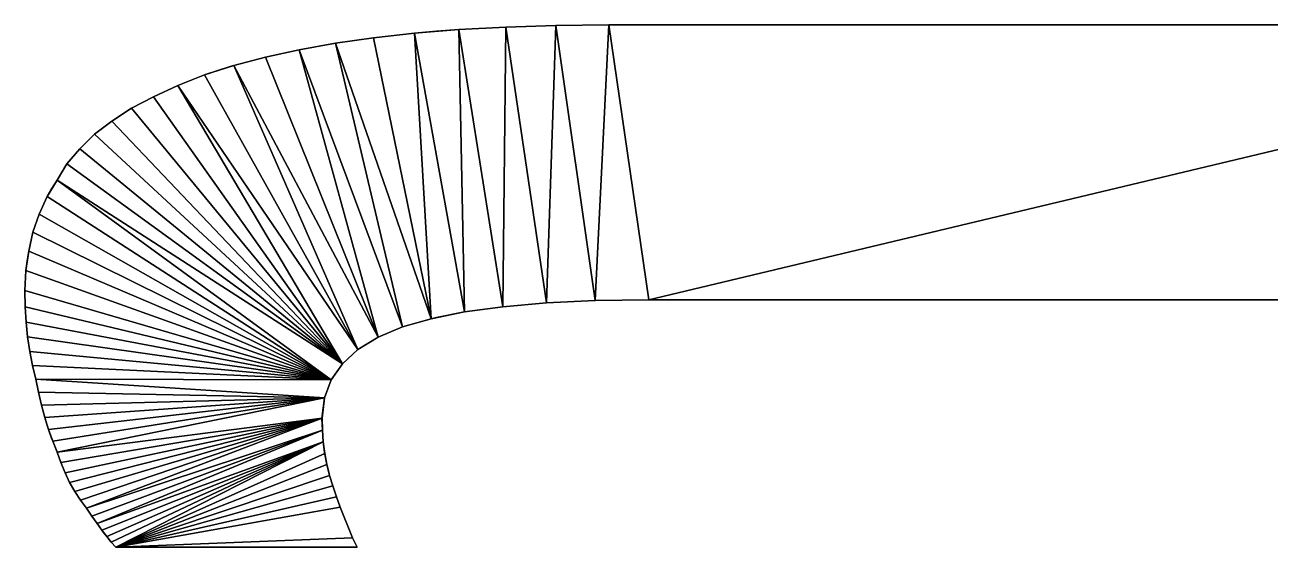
# Model space of a CAD drawing. Header units: inches. Extents: x 62 to 1153, y 3 to 780.
# Drawn here: x 405.371 to 408.685, y 205.882 to 207.272 of the extents above; entities that cross this region are included whole.
import ezdxf

# ---------------------------------------------------------------- set-up
doc = ezdxf.new("R2010")
doc.units = ezdxf.units.IN
doc.header["$MEASUREMENT"] = 0
doc.layers.add('ConstLine', color=6, linetype='Continuous')
doc.layers.add('ObjLayer', color=2, linetype='Continuous')

msp = doc.modelspace()

# ---------------------------------------------------------------- linework, layer by layer
at = {"layer": 'ConstLine'}
for points in [[(406.4079, 207.2496, 5), (406.5259, 207.2596, 5), (406.4669, 207.2546, 4)], [(406.5259, 207.2596, 5), (406.4079, 207.2496, 5), (406.5409, 206.5076, 5)], [(406.5259, 207.2596, 4), (406.4669, 207.2546, 4), (406.5259, 207.2596, 5)], [(406.6509, 207.2656, 4), (406.5259, 207.2596, 4), (406.5259, 207.2596, 5)], [(406.6509, 207.2656, 4), (406.5259, 207.2596, 5), (406.6509, 207.2656, 5)], [(406.6509, 207.2656, 5), (406.5259, 207.2596, 5), (406.6429, 206.5216, 5)], [(406.5409, 206.5076, 5), (406.6429, 206.5216, 5), (406.5259, 207.2596, 5)], [(406.6429, 206.5216, 5), (406.7589, 206.5316, 5), (406.6509, 207.2656, 5)], [(406.7839, 207.2696, 4), (406.6509, 207.2656, 4), (406.6509, 207.2656, 5)], [(406.7839, 207.2696, 4), (406.6509, 207.2656, 5), (406.7839, 207.2696, 5)], [(406.7839, 207.2696, 5), (406.6509, 207.2656, 5), (406.7589, 206.5316, 5)], [(406.7589, 206.5316, 5), (406.8889, 206.5376, 5), (406.7839, 207.2696, 5)], [(406.9249, 207.2716, 4), (406.7839, 207.2696, 4), (406.7839, 207.2696, 5)], [(406.9249, 207.2716, 4), (406.7839, 207.2696, 5), (406.9249, 207.2716, 5)], [(406.9249, 207.2716, 5), (406.7839, 207.2696, 5), (406.8889, 206.5376, 5)], [(406.8889, 206.5376, 5), (407.0319, 206.5396, 5), (406.9249, 207.2716, 5)], [(406.9249, 207.2716, 5), (410.0969, 207.2716, 5), (406.9249, 207.2716, 4)], [(410.0969, 207.2716, 4), (406.9249, 207.2716, 4), (410.0969, 207.2716, 5)], [(407.0319, 206.5396, 5), (410.0969, 207.2716, 5), (406.9249, 207.2716, 5)], [(410.0969, 206.5396, 5), (410.0969, 207.2716, 5), (407.0319, 206.5396, 5)], [(406.1979, 207.2226, 4), (406.1009, 207.2056, 4), (406.1009, 207.2056, 5)], [(406.1979, 207.2226, 4), (406.1009, 207.2056, 5), (406.1979, 207.2226, 5)], [(406.1009, 207.2056, 5), (406.3759, 206.4676, 5), (406.1979, 207.2226, 5)], [(406.2989, 207.2376, 4), (406.1979, 207.2226, 4), (406.1979, 207.2226, 5)], [(406.2989, 207.2376, 4), (406.1979, 207.2226, 5), (406.2989, 207.2376, 5)], [(406.1979, 207.2226, 5), (406.4519, 206.4896, 5), (406.2989, 207.2376, 5)], [(406.3759, 206.4676, 5), (406.4519, 206.4896, 5), (406.1979, 207.2226, 5)], [(406.4079, 207.2496, 4), (406.2989, 207.2376, 4), (406.2989, 207.2376, 5)], [(406.4079, 207.2496, 4), (406.2989, 207.2376, 5), (406.4079, 207.2496, 5)], [(406.4079, 207.2496, 5), (406.2989, 207.2376, 5), (406.4519, 206.4896, 5)], [(406.4669, 207.2546, 4), (406.4079, 207.2496, 4), (406.4079, 207.2496, 5)], [(406.4519, 206.4896, 5), (406.5409, 206.5076, 5), (406.4079, 207.2496, 5)], [(406.1009, 207.2056, 4), (406.0109, 207.1856, 4), (406.0109, 207.1856, 5)], [(406.1009, 207.2056, 4), (406.0109, 207.1856, 5), (406.1009, 207.2056, 5)], [(406.0109, 207.1856, 5), (406.3109, 206.4406, 5), (406.1009, 207.2056, 5)], [(406.3759, 206.4676, 5), (406.1009, 207.2056, 5), (406.3109, 206.4406, 5)], [(405.9175, 207.1606, 4), (405.8489, 207.1386, 5), (405.9269, 207.1636, 5)], [(405.9269, 207.1636, 5), (405.8489, 207.1386, 5), (406.2569, 206.4076, 5)], [(405.9175, 207.1606, 4), (405.8489, 207.1386, 4), (405.8489, 207.1386, 5)], [(405.9269, 207.1636, 4), (405.9175, 207.1606, 4), (405.9269, 207.1636, 5)], [(406.0109, 207.1856, 4), (405.9269, 207.1636, 4), (405.9269, 207.1636, 5)], [(406.0109, 207.1856, 4), (405.9269, 207.1636, 5), (406.0109, 207.1856, 5)], [(405.9269, 207.1636, 5), (406.3109, 206.4406, 5), (406.0109, 207.1856, 5)], [(406.2569, 206.4076, 5), (406.3109, 206.4406, 5), (405.9269, 207.1636, 5)], [(405.8489, 207.1386, 4), (405.7779, 207.1106, 4), (405.7779, 207.1106, 5)], [(405.8489, 207.1386, 4), (405.7779, 207.1106, 5), (405.8489, 207.1386, 5)], [(405.8489, 207.1386, 5), (405.7779, 207.1106, 5), (406.2569, 206.4076, 5)], [(405.7779, 207.1106, 4), (405.7129, 207.0806, 4), (405.7129, 207.0806, 5)], [(405.7779, 207.1106, 4), (405.7129, 207.0806, 5), (405.7779, 207.1106, 5)], [(405.7129, 207.0806, 5), (406.2159, 206.3696, 5), (405.7779, 207.1106, 5)], [(406.2159, 206.3696, 5), (406.2569, 206.4076, 5), (405.7779, 207.1106, 5)], [(405.7129, 207.0806, 4), (405.6549, 207.0496, 4), (405.6549, 207.0496, 5)], [(405.7129, 207.0806, 4), (405.6549, 207.0496, 5), (405.7129, 207.0806, 5)], [(405.6549, 207.0496, 5), (406.2159, 206.3696, 5), (405.7129, 207.0806, 5)], [(405.6549, 207.0496, 4), (405.6019, 207.0156, 4), (405.6019, 207.0156, 5)], [(405.6549, 207.0496, 4), (405.6019, 207.0156, 5), (405.6549, 207.0496, 5)], [(405.6019, 207.0156, 5), (406.2159, 206.3696, 5), (405.6549, 207.0496, 5)], [(405.6019, 207.0156, 4), (405.5559, 206.9806, 4), (405.5559, 206.9806, 5)], [(405.6019, 207.0156, 4), (405.5559, 206.9806, 5), (405.6019, 207.0156, 5)], [(405.5559, 206.9806, 5), (406.2159, 206.3696, 5), (405.6019, 207.0156, 5)], [(405.5559, 206.9806, 4), (405.5169, 206.9416, 4), (405.5169, 206.9416, 5)], [(405.5559, 206.9806, 4), (405.5169, 206.9416, 5), (405.5559, 206.9806, 5)], [(405.5169, 206.9416, 5), (406.2159, 206.3696, 5), (405.5559, 206.9806, 5)], [(405.5169, 206.9416, 4), (405.4829, 206.9016, 4), (405.4829, 206.9016, 5)], [(405.5169, 206.9416, 4), (405.4829, 206.9016, 5), (405.5169, 206.9416, 5)], [(405.4829, 206.9016, 5), (406.2159, 206.3696, 5), (405.5169, 206.9416, 5)], [(405.4829, 206.9016, 4), (405.4569, 206.8586, 4), (405.4569, 206.8586, 5)], [(405.4829, 206.9016, 4), (405.4569, 206.8586, 5), (405.4829, 206.9016, 5)], [(405.4569, 206.8586, 5), (406.2159, 206.3696, 5), (405.4829, 206.9016, 5)], [(405.4299, 206.8146, 5), (405.4569, 206.8586, 5), (405.4429, 206.8358, 4)], [(405.4299, 206.8146, 5), (406.1859, 206.3266, 5), (405.4569, 206.8586, 5)], [(405.4569, 206.8586, 4), (405.4429, 206.8358, 4), (405.4569, 206.8586, 5)], [(406.2159, 206.3696, 5), (405.4569, 206.8586, 5), (406.1859, 206.3266, 5)], [(405.4429, 206.8358, 4), (405.4299, 206.8146, 4), (405.4299, 206.8146, 5)], [(405.4299, 206.8146, 4), (405.4089, 206.7676, 4), (405.4089, 206.7676, 5)], [(405.4299, 206.8146, 4), (405.4089, 206.7676, 5), (405.4299, 206.8146, 5)], [(405.4299, 206.8146, 5), (405.4089, 206.7676, 5), (406.1859, 206.3266, 5)], [(405.4089, 206.7676, 4), (405.3919, 206.7196, 4), (405.3919, 206.7196, 5)], [(405.4089, 206.7676, 4), (405.3919, 206.7196, 5), (405.4089, 206.7676, 5)], [(405.4089, 206.7676, 5), (405.3919, 206.7196, 5), (406.1859, 206.3266, 5)], [(405.3919, 206.7196, 4), (405.3809, 206.6696, 4), (405.3809, 206.6696, 5)], [(405.3919, 206.7196, 4), (405.3809, 206.6696, 5), (405.3919, 206.7196, 5)], [(405.3809, 206.6696, 5), (406.1859, 206.3266, 5), (405.3919, 206.7196, 5)], [(405.3729, 206.6176, 5), (405.3809, 206.6696, 5), (405.3776, 206.6486, 4)], [(405.3729, 206.6176, 5), (406.1859, 206.3266, 5), (405.3809, 206.6696, 5)], [(405.3809, 206.6696, 4), (405.3776, 206.6486, 4), (405.3809, 206.6696, 5)], [(405.3776, 206.6486, 4), (405.3729, 206.6176, 4), (405.3729, 206.6176, 5)], [(405.3729, 206.6176, 4), (405.3709, 206.5646, 4), (405.3709, 206.5646, 5)], [(405.3729, 206.6176, 4), (405.3709, 206.5646, 5), (405.3729, 206.6176, 5)], [(405.3729, 206.6176, 5), (405.3709, 206.5646, 5), (406.1859, 206.3266, 5)], [(405.3709, 206.5646, 5), (405.3709, 206.5646, 4), (405.3719, 206.5216, 4)], [(405.3709, 206.5646, 5), (405.3719, 206.5216, 4), (405.3719, 206.5216, 5)], [(405.3709, 206.5646, 5), (405.3719, 206.5216, 5), (406.1859, 206.3266, 5)], [(406.7589, 206.5316, 4), (406.7589, 206.5316, 5), (406.6429, 206.5216, 5)], [(406.7589, 206.5316, 4), (406.6429, 206.5216, 5), (406.6429, 206.5216, 4)], [(406.8889, 206.5376, 4), (406.8889, 206.5376, 5), (406.7589, 206.5316, 5)], [(406.8889, 206.5376, 4), (406.7589, 206.5316, 5), (406.7589, 206.5316, 4)], [(407.0319, 206.5396, 4), (407.0319, 206.5396, 5), (406.8889, 206.5376, 5)], [(407.0319, 206.5396, 4), (406.8889, 206.5376, 5), (406.8889, 206.5376, 4)], [(410.0969, 206.5396, 4), (410.0969, 206.5396, 5), (407.0319, 206.5396, 5)], [(407.0319, 206.5396, 5), (407.0319, 206.5396, 4), (410.0969, 206.5396, 4)], [(405.3719, 206.5216, 4), (405.3739, 206.4806, 4), (405.3739, 206.4806, 5)], [(405.3719, 206.5216, 4), (405.3739, 206.4806, 5), (405.3719, 206.5216, 5)], [(405.3719, 206.5216, 5), (405.3739, 206.4806, 5), (406.1859, 206.3266, 5)], [(406.5409, 206.5076, 5), (406.4519, 206.4896, 5), (406.4669, 206.4927, 4)], [(406.5409, 206.5076, 4), (406.5409, 206.5076, 5), (406.4669, 206.4927, 4)], [(406.6429, 206.5216, 4), (406.6429, 206.5216, 5), (406.5409, 206.5076, 5)], [(406.6429, 206.5216, 4), (406.5409, 206.5076, 5), (406.5409, 206.5076, 4)], [(405.3739, 206.4806, 4), (405.3779, 206.4416, 4), (405.3779, 206.4416, 5)], [(405.3739, 206.4806, 4), (405.3779, 206.4416, 5), (405.3739, 206.4806, 5)], [(405.3739, 206.4806, 5), (405.3779, 206.4416, 5), (406.1859, 206.3266, 5)], [(406.3759, 206.4676, 4), (406.3759, 206.4676, 5), (406.3109, 206.4406, 5)], [(406.3759, 206.4676, 4), (406.3109, 206.4406, 5), (406.3109, 206.4406, 4)], [(406.4519, 206.4896, 4), (406.4519, 206.4896, 5), (406.3759, 206.4676, 5)], [(406.4519, 206.4896, 4), (406.3759, 206.4676, 5), (406.3759, 206.4676, 4)], [(406.4519, 206.4896, 4), (406.4669, 206.4927, 4), (406.4519, 206.4896, 5)], [(405.3779, 206.4416, 4), (405.3839, 206.4026, 4), (405.3839, 206.4026, 5)], [(405.3779, 206.4416, 4), (405.3839, 206.4026, 5), (405.3779, 206.4416, 5)], [(405.3779, 206.4416, 5), (405.3839, 206.4026, 5), (406.1859, 206.3266, 5)], [(406.3109, 206.4406, 4), (406.3109, 206.4406, 5), (406.2569, 206.4076, 5)], [(406.3109, 206.4406, 4), (406.2569, 206.4076, 5), (406.2569, 206.4076, 4)], [(405.3839, 206.4026, 4), (405.3909, 206.3646, 4), (405.3909, 206.3646, 5)], [(405.3839, 206.4026, 4), (405.3909, 206.3646, 5), (405.3839, 206.4026, 5)], [(405.3839, 206.4026, 5), (405.3909, 206.3646, 5), (406.1859, 206.3266, 5)], [(406.2569, 206.4076, 4), (406.2569, 206.4076, 5), (406.2159, 206.3696, 5)], [(406.2569, 206.4076, 4), (406.2159, 206.3696, 5), (406.2159, 206.3696, 4)], [(405.3909, 206.3646, 4), (405.3999, 206.3286, 4), (405.3999, 206.3286, 5)], [(405.3909, 206.3646, 4), (405.3999, 206.3286, 5), (405.3909, 206.3646, 5)], [(405.3909, 206.3646, 5), (405.3999, 206.3286, 5), (406.1859, 206.3266, 5)], [(406.2159, 206.3696, 4), (406.2159, 206.3696, 5), (406.1859, 206.3266, 5)], [(406.2159, 206.3696, 4), (406.1859, 206.3266, 5), (406.1859, 206.3266, 4)], [(405.3999, 206.3286, 4), (405.4069, 206.2936, 4), (405.4069, 206.2936, 5)], [(405.3999, 206.3286, 4), (405.4069, 206.2936, 5), (405.3999, 206.3286, 5)], [(406.1679, 206.2786, 5), (406.1859, 206.3266, 5), (405.3999, 206.3286, 5)], [(405.3999, 206.3286, 5), (405.4069, 206.2936, 5), (406.1679, 206.2786, 5)], [(406.1859, 206.3266, 4), (406.1859, 206.3266, 5), (406.1679, 206.2786, 5)], [(406.1859, 206.3266, 4), (406.1679, 206.2786, 5), (406.1679, 206.2786, 4)], [(405.4069, 206.2936, 4), (405.4149, 206.2596, 4), (405.4149, 206.2596, 5)], [(405.4069, 206.2936, 4), (405.4149, 206.2596, 5), (405.4069, 206.2936, 5)], [(405.4069, 206.2936, 5), (405.4149, 206.2596, 5), (406.1679, 206.2786, 5)], [(405.4149, 206.2596, 5), (405.4239, 206.2266, 5), (406.1679, 206.2786, 5)], [(405.4339, 206.1946, 5), (406.1679, 206.2786, 5), (405.4239, 206.2266, 5)], [(405.4339, 206.1946, 5), (405.4449, 206.1636, 5), (406.1679, 206.2786, 5)], [(405.4449, 206.1636, 5), (405.4569, 206.1346, 5), (406.1679, 206.2786, 5)], [(406.1619, 206.2246, 5), (406.1679, 206.2786, 5), (405.4569, 206.1346, 5)], [(406.1679, 206.2786, 5), (406.1619, 206.2246, 5), (406.1619, 206.2246, 4)], [(406.1679, 206.2786, 5), (406.1619, 206.2246, 4), (406.1679, 206.2786, 4)], [(405.4149, 206.2596, 4), (405.4239, 206.2266, 4), (405.4239, 206.2266, 5)], [(405.4149, 206.2596, 4), (405.4239, 206.2266, 5), (405.4149, 206.2596, 5)], [(405.4239, 206.2266, 4), (405.4314, 206.2026, 4), (405.4239, 206.2266, 5)], [(405.4314, 206.2026, 4), (405.4339, 206.1946, 5), (405.4239, 206.2266, 5)], [(405.4314, 206.2026, 4), (405.4339, 206.1946, 4), (405.4339, 206.1946, 5)], [(405.4569, 206.1346, 5), (405.4669, 206.1066, 5), (406.1619, 206.2246, 5)], [(405.4669, 206.1066, 5), (405.4779, 206.0796, 5), (406.1619, 206.2246, 5)], [(405.4779, 206.0796, 5), (405.4899, 206.0536, 5), (406.1619, 206.2246, 5)], [(405.4899, 206.0536, 5), (405.5039, 206.0296, 5), (406.1619, 206.2246, 5)], [(405.5039, 206.0296, 5), (405.5189, 206.0066, 5), (406.1619, 206.2246, 5)], [(405.5189, 206.0066, 5), (405.5349, 205.9856, 5), (406.1619, 206.2246, 5)], [(406.1629, 206.1926, 5), (406.1619, 206.2246, 5), (405.5349, 205.9856, 5)], [(406.1619, 206.2246, 4), (406.1619, 206.2246, 5), (406.1629, 206.1926, 5)], [(406.1619, 206.2246, 4), (406.1629, 206.1926, 5), (406.1629, 206.1926, 4)], [(405.4429, 206.1693, 4), (405.4449, 206.1636, 5), (405.4339, 206.1946, 5)], [(405.4339, 206.1946, 4), (405.4429, 206.1693, 4), (405.4339, 206.1946, 5)], [(405.4429, 206.1693, 4), (405.4449, 206.1636, 4), (405.4449, 206.1636, 5)], [(405.4569, 206.1346, 5), (405.4449, 206.1636, 5), (405.456, 206.1366, 4)], [(405.4449, 206.1636, 4), (405.456, 206.1366, 4), (405.4449, 206.1636, 5)], [(405.5349, 205.9856, 5), (405.5489, 205.9636, 5), (406.1629, 206.1926, 5)], [(405.5489, 205.9636, 5), (405.5629, 205.9446, 5), (406.1629, 206.1926, 5)], [(406.1649, 206.1616, 5), (406.1629, 206.1926, 5), (405.5629, 205.9446, 5)], [(406.1629, 206.1926, 4), (406.1629, 206.1926, 5), (406.1649, 206.1616, 5)], [(406.1629, 206.1926, 4), (406.1649, 206.1616, 5), (406.1649, 206.1616, 4)], [(405.456, 206.1366, 4), (405.4569, 206.1346, 4), (405.4569, 206.1346, 5)], [(405.4569, 206.1346, 4), (405.4669, 206.1066, 4), (405.4669, 206.1066, 5)], [(405.4569, 206.1346, 4), (405.4669, 206.1066, 5), (405.4569, 206.1346, 5)], [(405.5629, 205.9446, 5), (405.5759, 205.9266, 5), (406.1649, 206.1616, 5)], [(405.5759, 205.9266, 5), (405.5889, 205.9096, 5), (406.1649, 206.1616, 5)], [(405.5889, 205.9096, 5), (405.6009, 205.8946, 5), (406.1649, 206.1616, 5)], [(405.6009, 205.8946, 5), (405.6129, 205.8816, 5), (406.1649, 206.1616, 5)], [(406.1689, 206.1306, 5), (406.1649, 206.1616, 5), (405.6129, 205.8816, 5)], [(406.1749, 206.1016, 5), (406.1689, 206.1306, 5), (405.6129, 205.8816, 5)], [(406.1649, 206.1616, 4), (406.1649, 206.1616, 5), (406.1681, 206.1366, 4)], [(406.1649, 206.1616, 5), (406.1689, 206.1306, 5), (406.1681, 206.1366, 4)], [(406.1689, 206.1306, 4), (406.1681, 206.1366, 4), (406.1689, 206.1306, 5)], [(406.1689, 206.1306, 4), (406.1689, 206.1306, 5), (406.1749, 206.1016, 5)], [(406.1689, 206.1306, 4), (406.1749, 206.1016, 5), (406.1749, 206.1016, 4)], [(405.4669, 206.1066, 4), (405.4779, 206.0796, 4), (405.4779, 206.0796, 5)], [(405.4669, 206.1066, 4), (405.4779, 206.0796, 5), (405.4669, 206.1066, 5)], [(406.1819, 206.0726, 5), (406.1749, 206.1016, 5), (405.6129, 205.8816, 5)], [(406.1749, 206.1016, 4), (406.1749, 206.1016, 5), (406.1808, 206.0771, 4)], [(406.1749, 206.1016, 5), (406.1819, 206.0726, 5), (406.1808, 206.0771, 4)], [(405.4779, 206.0796, 4), (405.4899, 206.0536, 4), (405.4899, 206.0536, 5)], [(405.4779, 206.0796, 4), (405.4899, 206.0536, 5), (405.4779, 206.0796, 5)], [(406.1909, 206.0446, 5), (406.1819, 206.0726, 5), (405.6129, 205.8816, 5)], [(406.1819, 206.0726, 4), (406.1808, 206.0771, 4), (406.1819, 206.0726, 5)], [(406.1819, 206.0726, 4), (406.1819, 206.0726, 5), (406.1909, 206.0446, 5)], [(406.1819, 206.0726, 4), (406.1909, 206.0446, 5), (406.1909, 206.0446, 4)], [(405.4899, 206.0536, 4), (405.4916, 206.0506, 4), (405.4899, 206.0536, 5)], [(405.4916, 206.0506, 4), (405.5039, 206.0296, 5), (405.4899, 206.0536, 5)], [(405.4916, 206.0506, 4), (405.5039, 206.0296, 4), (405.5039, 206.0296, 5)], [(405.5039, 206.0296, 4), (405.5189, 206.0066, 4), (405.5189, 206.0066, 5)], [(405.5039, 206.0296, 4), (405.5189, 206.0066, 5), (405.5039, 206.0296, 5)], [(406.1999, 206.0156, 5), (406.1909, 206.0446, 5), (405.6129, 205.8816, 5)], [(406.1909, 206.0446, 4), (406.1909, 206.0446, 5), (406.1999, 206.0156, 5)], [(406.1909, 206.0446, 4), (406.1999, 206.0156, 5), (406.1999, 206.0156, 4)], [(405.5189, 206.0066, 4), (405.5349, 205.9856, 4), (405.5349, 205.9856, 5)], [(405.5189, 206.0066, 4), (405.5349, 205.9856, 5), (405.5189, 206.0066, 5)], [(406.2099, 205.9876, 5), (406.1999, 206.0156, 5), (405.6129, 205.8816, 5)], [(406.1999, 206.0156, 4), (406.1999, 206.0156, 5), (406.2099, 205.9876, 5)], [(406.1999, 206.0156, 4), (406.2099, 205.9876, 5), (406.2099, 205.9876, 4)], [(405.5349, 205.9856, 4), (405.5489, 205.9636, 4), (405.5489, 205.9636, 5)], [(405.5349, 205.9856, 4), (405.5489, 205.9636, 5), (405.5349, 205.9856, 5)], [(405.5489, 205.9636, 4), (405.5629, 205.9446, 4), (405.5629, 205.9446, 5)], [(405.5489, 205.9636, 4), (405.5629, 205.9446, 5), (405.5489, 205.9636, 5)], [(406.2099, 205.9876, 5), (405.6129, 205.8816, 5), (406.2429, 205.9066, 5)], [(406.2099, 205.9876, 4), (406.2099, 205.9876, 5), (406.2429, 205.9066, 5)], [(406.2099, 205.9876, 4), (406.2429, 205.9066, 5), (406.2429, 205.9066, 4)], [(405.5629, 205.9446, 4), (405.5759, 205.9266, 4), (405.5759, 205.9266, 5)], [(405.5629, 205.9446, 4), (405.5759, 205.9266, 5), (405.5629, 205.9446, 5)], [(405.5759, 205.9266, 4), (405.5831, 205.9172, 4), (405.5759, 205.9266, 5)], [(405.5831, 205.9172, 4), (405.5889, 205.9096, 5), (405.5759, 205.9266, 5)], [(405.5831, 205.9172, 4), (405.5889, 205.9096, 4), (405.5889, 205.9096, 5)], [(405.5889, 205.9096, 4), (405.6009, 205.8946, 4), (405.6009, 205.8946, 5)], [(405.5889, 205.9096, 4), (405.6009, 205.8946, 5), (405.5889, 205.9096, 5)], [(406.2549, 205.8816, 5), (406.2429, 205.9066, 5), (405.6129, 205.8816, 5)], [(406.2429, 205.9066, 4), (406.2429, 205.9066, 5), (406.2549, 205.8816, 5)], [(406.2429, 205.9066, 4), (406.2549, 205.8816, 5), (406.2549, 205.8816, 4)], [(405.6009, 205.8946, 4), (405.6129, 205.8816, 4), (405.6129, 205.8816, 5)], [(405.6009, 205.8946, 4), (405.6129, 205.8816, 5), (405.6009, 205.8946, 5)], [(405.6129, 205.8816, 5), (405.6129, 205.8816, 4), (406.2549, 205.8816, 5)], [(406.2549, 205.8816, 4), (406.2549, 205.8816, 5), (405.6129, 205.8816, 4)]]:
    msp.add_3dface(points, dxfattribs=at)
at = {"layer": 'ObjLayer'}
for p, q in [((406.5259, 207.2596, 4), (406.4079, 207.2496, 4)), ((406.6509, 207.2656, 4), (406.5259, 207.2596, 4)), ((406.7839, 207.2696, 4), (406.6509, 207.2656, 4)), ((406.9249, 207.2716, 4), (406.7839, 207.2696, 4)), ((410.0969, 207.2716, 4), (406.9249, 207.2716, 4)), ((406.1979, 207.2226, 4), (406.1009, 207.2056, 4)), ((406.2989, 207.2376, 4), (406.1979, 207.2226, 4)), ((406.4079, 207.2496, 4), (406.2989, 207.2376, 4)), ((406.1009, 207.2056, 4), (406.0109, 207.1856, 4)), ((405.9269, 207.1636, 5), (405.8489, 207.1386, 4)), ((406.0109, 207.1856, 4), (405.9269, 207.1636, 5)), ((405.8489, 207.1386, 4), (405.7779, 207.1106, 4)), ((405.7779, 207.1106, 4), (405.7129, 207.0806, 4)), ((405.7129, 207.0806, 4), (405.6549, 207.0496, 4)), ((405.6549, 207.0496, 4), (405.6019, 207.0156, 4)), ((405.6019, 207.0156, 4), (405.5559, 206.9806, 4)), ((405.5559, 206.9806, 4), (405.5169, 206.9416, 4)), ((405.5169, 206.9416, 4), (405.4829, 206.9016, 4)), ((405.4829, 206.9016, 4), (405.4569, 206.8586, 4)), ((405.4569, 206.8586, 4), (405.4299, 206.8146, 4)), ((405.4299, 206.8146, 4), (405.4089, 206.7676, 4)), ((405.4089, 206.7676, 4), (405.3919, 206.7196, 4)), ((405.3919, 206.7196, 4), (405.3809, 206.6696, 4)), ((405.3809, 206.6696, 4), (405.3729, 206.6176, 4)), ((405.3729, 206.6176, 4), (405.3709, 206.5646, 4)), ((405.3709, 206.5646, 4), (405.3719, 206.5216, 4)), ((406.6429, 206.5216, 4), (406.7589, 206.5316, 4)), ((406.7589, 206.5316, 4), (406.8889, 206.5376, 4)), ((406.8889, 206.5376, 4), (407.0319, 206.5396, 4)), ((407.0319, 206.5396, 4), (410.0969, 206.5396, 4)), ((405.3719, 206.5216, 4), (405.3739, 206.4806, 4)), ((406.4519, 206.4896, 4), (406.5409, 206.5076, 4)), ((406.5409, 206.5076, 4), (406.6429, 206.5216, 4)), ((405.3739, 206.4806, 4), (405.3779, 206.4416, 4)), ((406.3109, 206.4406, 4), (406.3759, 206.4676, 4)), ((406.3759, 206.4676, 4), (406.4519, 206.4896, 4)), ((405.3779, 206.4416, 4), (405.3839, 206.4026, 4)), ((406.2569, 206.4076, 4), (406.3109, 206.4406, 4)), ((405.3839, 206.4026, 4), (405.3909, 206.3646, 4)), ((406.2159, 206.3696, 5), (406.2569, 206.4076, 4)), ((405.3909, 206.3646, 4), (405.3999, 206.3286, 4)), ((406.1859, 206.3266, 4), (406.2159, 206.3696, 5)), ((405.3999, 206.3286, 4), (405.4069, 206.2936, 4)), ((406.1679, 206.2786, 4), (406.1859, 206.3266, 4)), ((405.4069, 206.2936, 4), (405.4149, 206.2596, 4)), ((406.1608, 206.2242, 5), (406.1679, 206.2786, 4)), ((405.4149, 206.2596, 4), (405.4239, 206.2266, 4)), ((405.4239, 206.2266, 4), (405.4339, 206.1946, 4)), ((406.1629, 206.1926, 4), (406.1608, 206.2242, 5)), ((405.4339, 206.1946, 4), (405.4449, 206.1636, 4)), ((405.4449, 206.1636, 4), (405.4569, 206.1346, 4)), ((406.1649, 206.1616, 4), (406.1629, 206.1926, 4)), ((405.4569, 206.1346, 4), (405.4669, 206.1066, 4)), ((406.1685, 206.1336, 4), (406.1649, 206.1616, 4)), ((406.1749, 206.1016, 4), (406.1685, 206.1336, 4)), ((405.4669, 206.1066, 4), (405.4779, 206.0796, 4)), ((406.1819, 206.0726, 4), (406.1749, 206.1016, 4)), ((405.4779, 206.0796, 4), (405.4899, 206.0536, 4)), ((406.1909, 206.0446, 4), (406.1819, 206.0726, 4)), ((405.4899, 206.0536, 4), (405.5039, 206.0296, 4)), ((405.5039, 206.0296, 4), (405.5189, 206.0066, 4)), ((406.1999, 206.0156, 4), (406.1909, 206.0446, 4)), ((405.5189, 206.0066, 4), (405.5349, 205.9856, 4)), ((406.2099, 205.9876, 4), (406.1999, 206.0156, 4)), ((405.5349, 205.9856, 4), (405.5489, 205.9636, 4)), ((405.5489, 205.9636, 4), (405.5629, 205.9446, 4)), ((406.2429, 205.9066, 4), (406.2099, 205.9876, 4)), ((405.5629, 205.9446, 4), (405.5759, 205.9266, 4)), ((405.5759, 205.9266, 4), (405.5889, 205.9096, 4)), ((405.5889, 205.9096, 4), (405.6009, 205.8946, 4)), ((406.2549, 205.8816, 4), (406.2429, 205.9066, 4)), ((405.6009, 205.8946, 4), (405.6129, 205.8816, 4)), ((405.6129, 205.8816, 4), (406.2549, 205.8816, 4))]:
    msp.add_line(p, q, dxfattribs=at)

doc.saveas('drawing.dxf')
